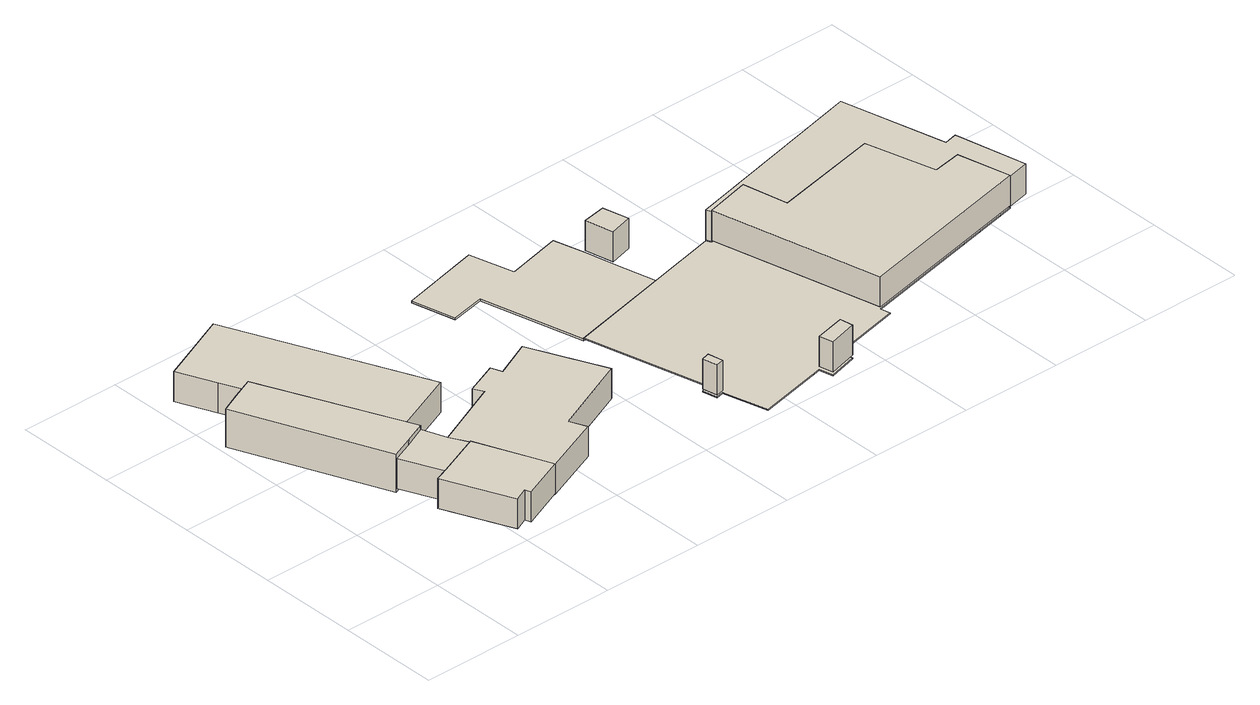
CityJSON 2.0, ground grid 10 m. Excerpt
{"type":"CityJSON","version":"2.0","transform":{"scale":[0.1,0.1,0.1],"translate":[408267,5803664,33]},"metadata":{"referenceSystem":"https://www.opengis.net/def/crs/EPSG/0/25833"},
"CityObjects":{
"building1":{"type":"Building","attributes":{"Gemeindeschluessel":"11000009","BezugspunktDach":"2200","function":"31001_2000","measuredHeight":4.27,"storeysAboveGround":1},"address":[{"country":"Germany","locality":"Berlin","thoroughfareNumber":"23 (2)","thoroughfareName":"Wernsdorfer Straße"}],"geometry":[{"type":"Solid","lod":"1","boundaries":[[[[0,1,2,3,4,5]],[[6,7,8,9,10,11]],[[6,11,5,4]],[[7,6,4,3]],[[8,7,3,2]],[[9,8,2,1]],[[10,9,1,0]],[[11,10,0,5]]]]}]},
"building2":{"type":"Building","attributes":{"Gemeindeschluessel":"11000009","BezugspunktDach":"2200","function":"51009_1610","measuredHeight":2.93,"storeysAboveGround":0},"address":[{"country":"Germany","locality":"Berlin"}],"geometry":[{"type":"Solid","lod":"1","boundaries":[[[[12,13,14,15,16]],[[17,18,19,20,21]],[[17,21,16,15]],[[18,17,15,14]],[[19,18,14,13]],[[20,19,13,12]],[[21,20,12,16]]]]}]},
"building3":{"type":"Building","attributes":{"Gemeindeschluessel":"11000009","BezugspunktDach":"2200","function":"31001_1010","measuredHeight":3.55,"storeysAboveGround":1},"address":[{"country":"Germany","locality":"Berlin","thoroughfareNumber":"23 (1)","thoroughfareName":"Wernsdorfer Straße"}],"geometry":[{"type":"Solid","lod":"1","boundaries":[[[[22,23,24,25,26,27,28]],[[29,30,31,32,33,34,35]],[[29,35,28,27]],[[30,29,27,26]],[[31,30,26,25]],[[32,31,25,24]],[[33,32,24,23]],[[34,33,23,22]],[[35,34,22,28]]]]}]},
"building4":{"type":"Building","attributes":{"Gemeindeschluessel":"11000009","BezugspunktDach":"2200","function":"31001_2000","measuredHeight":3,"storeysAboveGround":1},"address":[{"country":"Germany","locality":"Berlin","thoroughfareNumber":"25 (8)","thoroughfareName":"Wernsdorfer Straße"}],"geometry":[{"type":"Solid","lod":"1","boundaries":[[[[36,37,38,39,40,41,42]],[[43,44,45,46,47,48,49]],[[43,49,42,41]],[[44,43,41,40]],[[45,44,40,39]],[[46,45,39,38]],[[47,46,38,37]],[[48,47,37,36]],[[49,48,36,42]]]]}]},
"building5":{"type":"Building","attributes":{"Gemeindeschluessel":"11000009","BezugspunktDach":"2200","function":"31001_2000","measuredHeight":3,"storeysAboveGround":2},"address":[{"country":"Germany","locality":"Berlin","thoroughfareNumber":"25 (4)","thoroughfareName":"Wernsdorfer Straße"}],"geometry":[{"type":"Solid","lod":"1","boundaries":[[[[13,50,51,52,53,54,55,56,57,58,14]],[[59,60,61,62,63,64,65,66,67,19,18]],[[59,18,14,58]],[[60,59,58,57]],[[61,60,57,56]],[[62,61,56,55]],[[63,62,55,54]],[[64,63,54,53]],[[65,64,53,52]],[[66,65,52,51]],[[67,66,51,50]],[[19,67,50,13]],[[18,19,13,14]]]]}]},
"building6":{"type":"Building","attributes":{"Gemeindeschluessel":"11000009","BezugspunktDach":"2200","function":"31001_2000","measuredHeight":0.274,"storeysAboveGround":1},"address":[{"country":"Germany","locality":"Berlin","thoroughfareNumber":"25 (1)","thoroughfareName":"Wernsdorfer Straße"}],"geometry":[{"type":"Solid","lod":"1","boundaries":[[[[68,69,70,71,72,73,74,75,76,77]],[[78,79,80,81,82,83,84,85,86,87]],[[78,87,77,76]],[[79,78,76,75]],[[80,79,75,74]],[[81,80,74,73]],[[82,81,73,72]],[[83,82,72,71]],[[84,83,71,70]],[[85,84,70,69]],[[86,85,69,68]],[[87,86,68,77]]]]}]},
"building7":{"type":"Building","attributes":{"Gemeindeschluessel":"11000009","BezugspunktDach":"2200","function":"51009_1610","measuredHeight":3,"storeysAboveGround":0},"address":[{"country":"Germany","locality":"Berlin"}],"geometry":[{"type":"Solid","lod":"1","boundaries":[[[[88,89,90,91]],[[92,93,94,95]],[[92,95,91,90]],[[93,92,90,89]],[[94,93,89,88]],[[95,94,88,91]]]]}]},
"building8":{"type":"Building","attributes":{"Gemeindeschluessel":"11000009","function":"31001_2081"},"address":[{"country":"Germany","locality":"Berlin","thoroughfareNumber":"25","thoroughfareName":"Wernsdorfer Straße"}],"children":["building8-1","building8-2","building8-3","building8-4"]},
"building8-1":{"type":"BuildingPart","attributes":{"BezugspunktDach":"2200","measuredHeight":0.115,"storeysAboveGround":3},"parents":["building8"],"geometry":[{"type":"Solid","lod":"1","boundaries":[[[[96,97,98,99,100,101,102,103,104,105,106,107,108,109,110,111,112,113,114,115,116]],[[71,117,118,119,120,121,122,123,124,125,126,127,128,129,130,131,132,133,134,135,70]],[[71,70,116,115]],[[117,71,115,114]],[[118,117,114,113]],[[119,118,113,112]],[[120,119,112,111]],[[121,120,111,110]],[[122,121,110,109]],[[123,122,109,108]],[[124,123,108,107]],[[125,124,107,106]],[[126,125,106,105]],[[127,126,105,104]],[[128,127,104,103]],[[129,128,103,102]],[[130,129,102,101]],[[131,130,101,100]],[[132,131,100,99]],[[133,132,99,98]],[[134,133,98,97]],[[135,134,97,96]],[[70,135,96,116]]]]}]},
"building8-2":{"type":"BuildingPart","attributes":{"BezugspunktDach":"2200","measuredHeight":3,"storeysAboveGround":3},"parents":["building8"],"geometry":[{"type":"Solid","lod":"1","boundaries":[[[[136,137,138,139]],[[140,141,142,143]],[[140,143,139,138]],[[141,140,138,137]],[[142,141,137,136]],[[143,142,136,139]]]]}]},
"building8-3":{"type":"BuildingPart","attributes":{"BezugspunktDach":"2200","measuredHeight":3,"storeysAboveGround":3},"parents":["building8"],"geometry":[{"type":"Solid","lod":"1","boundaries":[[[[144,145,146,147]],[[148,149,150,151]],[[148,151,147,146]],[[149,148,146,145]],[[150,149,145,144]],[[151,150,144,147]]]]}]},
"building8-4":{"type":"BuildingPart","attributes":{"BezugspunktDach":"2200","measuredHeight":3,"storeysAboveGround":3},"parents":["building8"],"geometry":[{"type":"Solid","lod":"1","boundaries":[[[[152,153,154,155,156,157,158,159]],[[160,161,162,163,164,165,166,167]],[[160,167,159,158]],[[161,160,158,157]],[[162,161,157,156]],[[163,162,156,155]],[[164,163,155,154]],[[165,164,154,153]],[[166,165,153,152]],[[167,166,152,159]]]]}]},
"building9":{"type":"Building","attributes":{"Gemeindeschluessel":"11000009","BezugspunktDach":"2200","function":"51009_1610","measuredHeight":3,"storeysAboveGround":0},"address":[{"country":"Germany","locality":"Berlin"}],"geometry":[{"type":"Solid","lod":"1","boundaries":[[[[168,169,170,171,172,173,174,175,176,177,178,179]],[[180,181,182,183,184,185,186,187,188,189,190,191]],[[180,191,179,178]],[[181,180,178,177]],[[182,181,177,176]],[[183,182,176,175]],[[184,183,175,174]],[[185,184,174,173]],[[186,185,173,172]],[[187,186,172,171]],[[188,187,171,170]],[[189,188,170,169]],[[190,189,169,168]],[[191,190,168,179]]]]}]}
},
"vertices":[
[66,124,45],[88,133,45],[110,143,45],[47,287,45],[26,278,45],[6,269,45],[26,278,7],[47,287,7],[110,143,7],[88,133,7],[66,124,7],[6,269,7],
[84,83,41],[128,101,41],[119,119,41],[110,143,41],[66,124,41],[110,143,11],[119,119,11],[128,101,11],[84,83,11],[66,124,11],
[100,11,42],[113,17,42],[115,11,42],[158,29,42],[128,101,42],[84,83,42],[71,78,42],[84,83,12],[128,101,12],[158,29,12],[115,11,12],[113,17,12],[100,11,12],[71,78,12],
[36,312,36],[47,287,36],[102,159,36],[174,189,36],[92,380,36],[48,361,36],[20,349,36],[48,361,6],[92,380,6],[174,189,6],[102,159,6],[47,287,6],[36,312,6],[20,349,6],
[158,29,41],[216,53,41],[209,70,41],[288,104,41],[255,178,41],[218,161,41],[214,172,41],[182,159,41],[187,149,41],[187,149,11],[182,159,11],[214,172,11],[218,161,11],[255,178,11],[288,104,11],[209,70,11],[216,53,11],[158,29,11],
[272,280,11],[306,287,11],[330,185,11],[433,209,11],[423,252,11],[417,280,11],[409,311,11],[354,298,11],[343,342,11],[262,323,11],[343,342,9],[354,298,9],[409,311,9],[417,280,9],[423,252,9],[433,209,9],[330,185,9],[306,287,9],[272,280,9],[262,323,9],
[423,252,43],[446,258,43],[440,284,43],[417,280,43],[440,284,13],[446,258,13],[423,252,13],[417,280,13],
[359,63,12],[351,61,12],[354,46,12],[362,48,12],[373,4,12],[444,20,12],[447,6,12],[476,14,12],[474,27,12],[544,43,12],[542,53,12],[723,93,12],[711,145,12],[683,140,12],[665,209,12],[558,186,12],[549,231,12],[504,220,12],[502,225,12],[433,209,12],[330,185,12],[502,225,11],[504,220,11],[549,231,11],[558,186,11],[665,209,11],[683,140,11],[711,145,11],[723,93,11],[542,53,11],[544,43,11],[474,27,11],[476,14,11],[447,6,11],[444,20,11],[373,4,11],[362,48,11],[354,46,11],[351,61,11],[359,63,11],
[447,6,45],[476,14,45],[474,27,45],[444,20,45],[474,27,15],[476,14,15],[447,6,15],[444,20,15],
[354,46,44],[362,48,44],[359,63,44],[351,61,44],[359,63,14],[362,48,14],[354,46,14],[351,61,14],
[542,53,44],[723,93,44],[711,145,44],[683,140,44],[665,209,44],[558,186,44],[549,231,44],[504,220,44],[549,231,14],[558,186,14],[665,209,14],[683,140,14],[711,145,14],[723,93,14],[542,53,14],[504,220,14],
[504,220,43],[549,231,43],[558,186,43],[665,209,43],[683,140,43],[711,145,43],[723,93,43],[745,98,43],[730,169,43],[717,166,43],[693,270,43],[502,225,43],[693,270,13],[717,166,13],[730,169,13],[745,98,13],[723,93,13],[711,145,13],[683,140,13],[665,209,13],[558,186,13],[549,231,13],[504,220,13],[502,225,13]
]}
